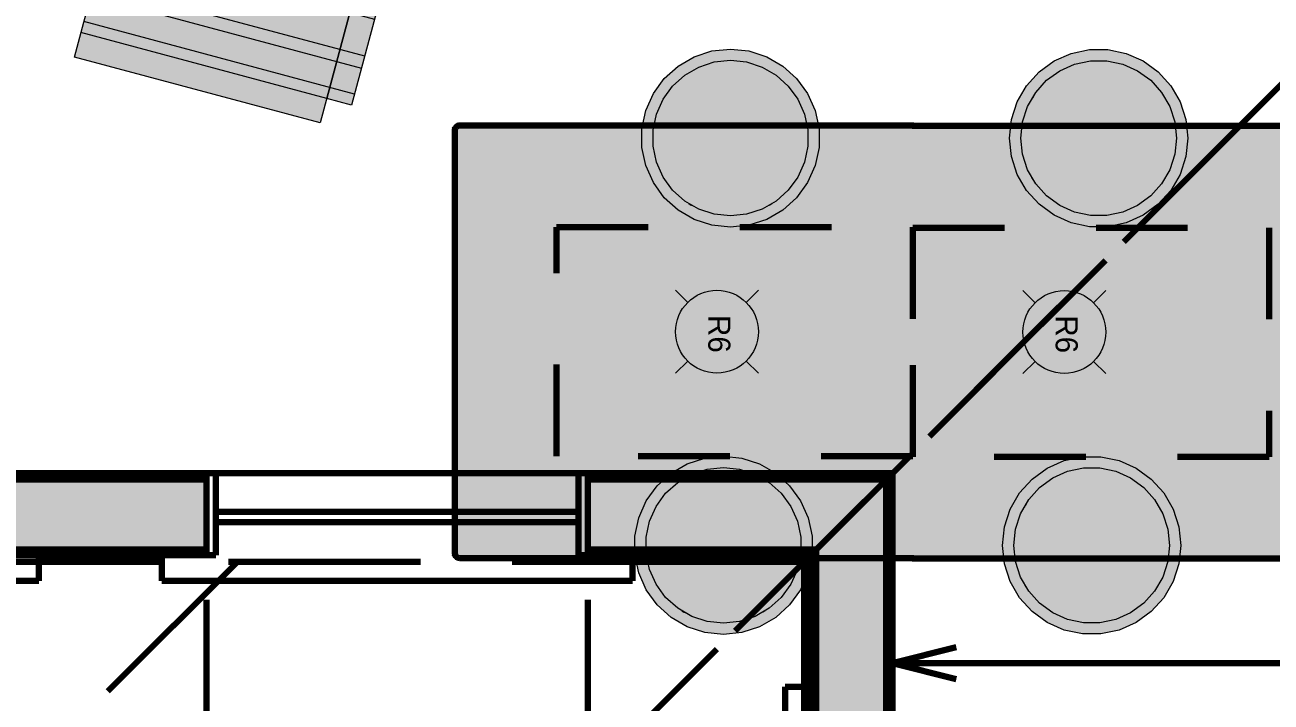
# Model space of a CAD drawing. Header units: inches. Extents: x -355 to 955, y -237 to 947.
# Drawn here: x 217.8 to 315.8, y 107.5 to 160.7 of the extents above; entities that cross this region are included whole.
import ezdxf

# ---------------------------------------------------------------- set-up
doc = ezdxf.new("R2010")
doc.units = ezdxf.units.IN
doc.header["$LTSCALE"] = 96
doc.header["$MEASUREMENT"] = 0
doc.linetypes.add('Dash', pattern=[0.225, 0.15, -0.075])
doc.linetypes.add('Dot', pattern=[0.15, 0.075, -0.075])
for name, color, linetype, lineweight, true_color in [('Cabinets_  Base-2', 7, 'Dot', 211, 0xa66968), ('Cabinets_ Countertops-2', 7, 'Continuous', 211, 0x804040), ('CAD_  Default-2', 7, 'Continuous', 158, 0x000000), ('Casings_ Exterior-3', 7, 'Continuous', 158, 0x000000), ('Dimensions-3', 7, 'Continuous', 158, 0x000080), ('Electrical-2', 7, 'Continuous', 211, 0xb90000), ('Furniture_ Exterior-3', 7, 'Continuous', 211, 0x008080), ('Furniture_ Interior-2', 7, 'Continuous', 211, 0x8080c0), ('Roof Planes-2', 7, 'Dash', 211, 0x6fa455), ('Roof Planes-3', 7, 'Dash', 211, 0x6fa455), ('Walls_  Normal-3', 7, 'Continuous', 211, 0x000000), ('Windows-3', 7, 'Continuous', 158, 0x4b4b4b)]:
    doc.layers.add(name, color=color, linetype=linetype, lineweight=lineweight, true_color=true_color)

# ---------------------------------------------------------------- blocks, each defined once
blk = doc.blocks.new('Diner Stool')
at = {"color": 163, "linetype": 'Continuous', "lineweight": 0, "true_color": 0x8080c0, "transparency": 33554687}
blk.add_lwpolyline([(-5.297, 3.942), (-5.817, 5.11), (-6.083, 6.361), (-6.083, 7.639), (-5.817, 8.89), (-5.297, 10.058), (-4.545, 11.093), (-3.595, 11.948), (-2.488, 12.587), (-1.272, 12.982), (0, 13.116), (1.272, 12.982), (2.488, 12.587), (3.595, 11.948), (4.545, 11.093), (5.297, 10.058), (5.817, 8.89), (6.083, 7.639), (6.083, 6.361), (5.817, 5.11), (5.297, 3.942), (4.545, 2.907), (3.595, 2.052), (2.488, 1.413), (1.272, 1.018), (0, 0.884), (-1.272, 1.018), (-2.488, 1.413), (-3.595, 2.052), (-4.545, 2.907)], close=True, dxfattribs=at)
at = {"color": 18, "linetype": 'Continuous', "lineweight": 0, "true_color": 0x000000, "transparency": 33554687}
for points in [[(-3.27, 1.864), (-3.135, 1.766), (-3.123, 1.758), (-3.01, 1.714)], [(3.27, 1.864), (3.135, 1.766), (3.123, 1.758), (3.01, 1.714)]]:
    blk.add_lwpolyline(points, dxfattribs=at)
at = {"color": 7, "linetype": 'Continuous', "lineweight": 0, "true_color": 0xffffff, "transparency": 33554687}
for points in [[(-2.488, 12.587), (-1.272, 12.982), (-2.488, 12.587), (1.272, 12.982)], [(-2.488, 12.587), (1.272, 12.982), (-2.488, 12.587), (2.488, 1.413)], [(-1.272, 12.982), (0, 13.116), (-1.272, 12.982), (1.272, 12.982)], [(1.272, 12.982), (2.488, 12.587), (1.272, 12.982), (3.595, 11.948)], [(1.272, 12.982), (3.595, 11.948), (1.272, 12.982), (5.297, 10.058)], [(1.272, 12.982), (5.297, 10.058), (1.272, 12.982), (2.488, 1.413)], [(-5.297, 10.058), (-4.545, 11.093), (-5.297, 10.058), (-2.488, 12.587)], [(-5.297, 10.058), (-2.488, 12.587), (-5.297, 10.058), (-2.488, 1.413)], [(-4.545, 11.093), (-3.595, 11.948), (-4.545, 11.093), (-2.488, 12.587)], [(-2.488, 12.587), (2.488, 1.413), (-2.488, 12.587), (-2.488, 1.413)], [(3.595, 11.948), (4.545, 11.093), (3.595, 11.948), (5.297, 10.058)], [(-4.545, 2.907), (-6.083, 6.361), (-4.545, 2.907), (-5.297, 10.058)], [(-6.083, 6.361), (-6.083, 7.639), (-6.083, 6.361), (-5.297, 10.058)], [(-6.083, 7.639), (-5.817, 8.89), (-6.083, 7.639), (-5.297, 10.058)], [(-4.545, 2.907), (-5.297, 10.058), (-4.545, 2.907), (-2.488, 1.413)], [(5.297, 10.058), (5.297, 3.942), (5.297, 10.058), (2.488, 1.413)], [(5.297, 10.058), (5.817, 8.89), (5.297, 10.058), (6.083, 7.639)], [(5.297, 10.058), (6.083, 7.639), (5.297, 10.058), (5.297, 3.942)], [(6.083, 7.639), (6.083, 6.361), (6.083, 7.639), (5.297, 3.942)], [(-4.545, 2.907), (-5.297, 3.942), (-4.545, 2.907), (-6.083, 6.361)], [(-5.297, 3.942), (-5.817, 5.11), (-5.297, 3.942), (-6.083, 6.361)], [(6.083, 6.361), (5.817, 5.11), (6.083, 6.361), (5.297, 3.942)], [(5.297, 3.942), (4.545, 2.907), (5.297, 3.942), (2.488, 1.413)], [(-4.545, 2.907), (-2.488, 1.413), (-4.545, 2.907), (-3.595, 2.052)], [(4.545, 2.907), (3.595, 2.052), (4.545, 2.907), (2.488, 1.413)], [(2.488, 1.413), (-1.272, 1.018), (2.488, 1.413), (-2.488, 1.413)], [(2.488, 1.413), (1.272, 1.018), (2.488, 1.413), (-1.272, 1.018)], [(1.272, 1.018), (0, 0.884), (1.272, 1.018), (-1.272, 1.018)]]:
    blk.add_solid(points, dxfattribs=at)
at = {"layer": 'Furniture_ Interior-2', "color": 163, "lineweight": 0, "true_color": 0x8080c0, "transparency": 33554687}
blk.add_lwpolyline([(-6.062, 3.5), (-6.657, 4.837), (-6.962, 6.268), (-6.962, 7.732), (-6.657, 9.163), (-6.062, 10.5), (-5.202, 11.684), (-4.115, 12.663), (-2.847, 13.395), (-1.455, 13.847), (0, 14), (1.455, 13.847), (2.847, 13.395), (4.115, 12.663), (5.202, 11.684), (6.062, 10.5), (6.657, 9.163), (6.962, 7.732), (6.962, 6.268), (6.657, 4.837), (6.062, 3.5), (5.202, 2.316), (4.115, 1.337), (2.847, 0.605), (1.455, 0.153), (0, 0), (-1.455, 0.153), (-2.847, 0.605), (-4.115, 1.337), (-5.202, 2.316)], close=True, dxfattribs=at)
at = {"layer": 'Furniture_ Interior-2', "color": 7, "lineweight": 0, "true_color": 0xffffff, "transparency": 33554687}
for points in [[(-5.202, 2.316), (-5.202, 11.684), (-5.202, 2.316), (-1.455, 13.847)], [(-5.202, 11.684), (-4.115, 12.663), (-5.202, 11.684), (-1.455, 13.847)], [(-5.202, 2.316), (-1.455, 13.847), (-5.202, 2.316), (-1.455, 0.153)], [(-4.115, 12.663), (-2.847, 13.395), (-4.115, 12.663), (-1.455, 13.847)], [(-1.455, 13.847), (0, 14), (-1.455, 13.847), (1.455, 13.847)], [(-1.455, 13.847), (1.455, 13.847), (-1.455, 13.847), (-1.455, 0.153)], [(1.455, 13.847), (1.455, 0.153), (1.455, 13.847), (-1.455, 0.153)], [(1.455, 13.847), (2.847, 13.395), (1.455, 13.847), (4.115, 12.663)], [(1.455, 13.847), (4.115, 12.663), (1.455, 13.847), (5.202, 11.684)], [(1.455, 13.847), (5.202, 11.684), (1.455, 13.847), (1.455, 0.153)], [(-5.202, 2.316), (-6.657, 4.837), (-5.202, 2.316), (-5.202, 11.684)], [(-6.657, 4.837), (-6.657, 9.163), (-6.657, 4.837), (-5.202, 11.684)], [(-6.657, 9.163), (-6.062, 10.5), (-6.657, 9.163), (-5.202, 11.684)], [(5.202, 11.684), (5.202, 2.316), (5.202, 11.684), (1.455, 0.153)], [(5.202, 11.684), (6.062, 10.5), (5.202, 11.684), (6.657, 9.163)], [(5.202, 11.684), (6.657, 9.163), (5.202, 11.684), (6.657, 4.837)], [(5.202, 11.684), (6.657, 4.837), (5.202, 11.684), (5.202, 2.316)], [(-6.657, 4.837), (-6.962, 7.732), (-6.657, 4.837), (-6.657, 9.163)], [(6.657, 9.163), (6.962, 7.732), (6.657, 9.163), (6.657, 4.837)], [(-6.657, 4.837), (-6.962, 6.268), (-6.657, 4.837), (-6.962, 7.732)], [(6.962, 7.732), (6.962, 6.268), (6.962, 7.732), (6.657, 4.837)], [(-5.202, 2.316), (-6.062, 3.5), (-5.202, 2.316), (-6.657, 4.837)], [(6.657, 4.837), (6.062, 3.5), (6.657, 4.837), (5.202, 2.316)], [(-5.202, 2.316), (-1.455, 0.153), (-5.202, 2.316), (-4.115, 1.337)], [(5.202, 2.316), (4.115, 1.337), (5.202, 2.316), (1.455, 0.153)], [(-1.455, 0.153), (-2.847, 0.605), (-1.455, 0.153), (-4.115, 1.337)], [(4.115, 1.337), (2.847, 0.605), (4.115, 1.337), (1.455, 0.153)], [(1.455, 0.153), (0, 0), (1.455, 0.153), (-1.455, 0.153)]]:
    blk.add_solid(points, dxfattribs=at)
blk = doc.blocks.new('Recessed Down Light 6')
at = {"layer": 'Electrical-2', "color": 12, "lineweight": 0, "true_color": 0xb90000, "transparency": 33554687}
for p, q in [((-2.302, 5.556), (-3.255, 6.509)), ((2.301, 5.557), (3.254, 6.509)), ((-3.255, 0), (-2.301, 0.953)), ((3.254, 0), (2.301, 0.953))]:
    blk.add_line(p, q, dxfattribs=at)
blk.add_circle((0, 3.255), 3.255, dxfattribs=at)
at = {"layer": 'Electrical-2', "color": 7, "lineweight": 0, "true_color": 0xffffff, "transparency": 33554687}
for points in [[(0, 6.51), (-3.059, 4.368), (-3.255, 3.255), (-3.205, 3.82)], [(0, 6.51), (-3.255, 3.255), (-3.059, 2.142), (-3.205, 2.69)], [(0, 6.51), (-2.493, 5.347), (-3.059, 4.368), (-2.819, 4.882)], [(0, 6.51), (-3.059, 2.142), (-2.493, 1.163), (-2.819, 1.627)], [(0, 6.51), (-1.627, 6.074), (-2.493, 5.347), (-2.092, 5.748)], [(0, 6.51), (-2.493, 1.163), (-1.627, 0.436), (-2.092, 0.761)], [(0, 6.51), (-0.565, 6.46), (-1.627, 6.074), (-1.113, 6.313)], [(0, 6.51), (-1.627, 0.436), (-0.565, 0.049), (-1.113, 0.196)], [(0, 6.51), (-0.565, 0.049), (0.565, 0.049), (0, 0)], [(0, 6.51), (0.565, 0.049), (1.627, 0.436), (1.113, 0.196)], [(0, 6.51), (1.627, 0.436), (2.493, 1.163), (2.092, 0.761)], [(0, 6.51), (2.493, 1.163), (3.059, 2.142), (2.819, 1.627)], [(0, 6.51), (3.059, 2.142), (3.255, 3.255), (3.205, 2.69)], [(0, 6.51), (3.255, 3.255), (3.059, 4.368), (3.205, 3.82)], [(0, 6.51), (3.059, 4.368), (2.493, 5.347), (2.819, 4.882)], [(0, 6.51), (2.493, 5.347), (1.627, 6.074), (2.092, 5.748)], [(0, 6.51), (1.627, 6.074), (0.565, 6.46), (1.113, 6.313)]]:
    blk.add_solid(points, dxfattribs=at)
at = {"layer": 'Electrical-2', "color": 12, "lineweight": 0, "true_color": 0xb90000, "transparency": 33554687, "insert": (-1.314, 2.549), "char_height": 1.7351, "width": 3.12, "attachment_point": 7}
blk.add_mtext('\\fChief Blueprint|b0|i0|c0|p0;R6\\P', dxfattribs=at)
blk = doc.blocks.new('Deck Chair')
at = {"layer": 'Furniture_ Exterior-3', "color": 136, "lineweight": 0, "true_color": 0x008080, "transparency": 33554687}
for p, q in [((-9.109, 0.052), (-9.109, 22.07)), ((-6.985, 22.07), (-6.985, 0.052)), ((-6.001, 22.07), (-6.001, 0.052)), ((-2.996, 22.07), (-2.996, 0.052)), ((-2.012, 22.122), (-2.012, 0.052)), ((0.993, 22.018), (0.993, 0)), ((1.977, 22.07), (1.977, 0.052)), ((4.982, 22.07), (4.982, 0.052)), ((5.967, 22.018), (5.967, 0)), ((9.231, 0.052), (9.231, 22.07))]:
    blk.add_line(p, q, dxfattribs=at)
for points in [[(11.987, 2.072), (-11.987, 2.072), (-11.987, 22.07), (11.987, 22.07)], [(9.956, 2.072), (9.956, 0.039), (-9.99, 0.039), (-9.99, 2.072)]]:
    blk.add_lwpolyline(points, close=True, dxfattribs=at)
for points in [[(9.956, 22.07), (9.956, 2.072), (-9.99, 2.072), (-9.99, 22.07)], [(9.956, 2.072), (9.956, 0.039), (-9.99, 0.039), (-9.99, 2.072)]]:
    blk.add_lwpolyline(points, dxfattribs=at)
at = {"layer": 'Furniture_ Exterior-3', "color": 7, "lineweight": 0, "true_color": 0xffffff, "transparency": 33554687}
for points in [[(11.987, 22.07), (11.987, 2.072), (11.987, 22.07), (-11.987, 22.07)], [(11.987, 2.072), (-11.987, 2.072), (11.987, 2.072), (-11.987, 22.07)], [(-9.99, 2.072), (9.956, 2.072), (-9.99, 2.072), (9.956, 0.039)], [(-9.99, 2.072), (9.956, 0.039), (-9.99, 2.072), (-9.99, 0.039)]]:
    blk.add_solid(points, dxfattribs=at)

msp = doc.modelspace()

# ---------------------------------------------------------------- linework, layer by layer
at = {"layer": 'Cabinets_  Base-2', "color": 35, "true_color": 0xa66968, "transparency": 33554687}
for p, q in [((259.6, 126.786), (259.6, 144.786)), ((259.6, 144.786), (287.6, 144.786)), ((287.6, 144.786), (287.6, 144.748)), ((287.6, 144.786), (287.6, 126.786)), ((287.6, 144.748), (315.6, 144.748)), ((287.6, 126.748), (287.6, 144.748)), ((315.6, 144.748), (315.6, 126.748)), ((287.6, 126.786), (259.6, 126.786)), ((287.6, 126.748), (287.6, 126.786)), ((315.6, 126.748), (287.6, 126.748))]:
    msp.add_line(p, q, dxfattribs=at)
for points in [[(259.6, 144.786), (287.6, 144.786), (287.6, 126.786), (259.6, 126.786)], [(287.6, 144.748), (315.6, 144.748), (315.6, 126.748), (287.6, 126.748)]]:
    msp.add_lwpolyline(points, close=True, dxfattribs=at)
at = {"layer": 'Cabinets_  Base-2', "color": 7, "true_color": 0xf1f1f1, "transparency": 33554687}
for points in [[(259.6, 126.786), (259.6, 144.786), (259.6, 126.786), (287.6, 144.786)], [(259.6, 126.786), (287.6, 144.786), (259.6, 126.786), (287.6, 126.786)], [(287.6, 126.748), (287.6, 144.748), (287.6, 126.748), (315.6, 144.748)], [(287.6, 126.748), (315.6, 144.748), (287.6, 126.748), (315.6, 126.748)]]:
    msp.add_solid(points, dxfattribs=at)
at = {"layer": 'Cabinets_ Countertops-2', "transparency": 33554687}
msp.add_lwpolyline([(251.975, 118.786, -0.414214), (251.6, 119.161), (251.6, 152.411, -0.414214), (251.975, 152.786), (287.6, 152.786), (287.6, 152.748), (323.225, 152.748, -0.414214), (323.6, 152.373), (323.6, 119.123, -0.414214), (323.225, 118.748), (287.6, 118.748), (287.6, 118.786)], format="xyb", close=True, dxfattribs=at)
at = {"layer": 'CAD_  Default-2', "color": 18, "linetype": 'Continuous', "lineweight": 0, "true_color": 0x000000, "transparency": 33554687}
msp.add_lwpolyline([(251.975, 118.786, -0.414214), (251.6, 119.161), (251.6, 152.411, -0.414214), (251.975, 152.786), (287.6, 152.786), (287.6, 152.748), (323.225, 152.748, -0.414214), (323.6, 152.373), (323.6, 119.123, -0.414214), (323.225, 118.748), (287.6, 118.748), (287.6, 118.786)], format="xyb", close=True, dxfattribs=at)
at = {"layer": 'CAD_  Default-2', "color": 7, "linetype": 'Continuous', "lineweight": 0, "true_color": 0xf1f1f1, "transparency": 33554687}
for points in [[(251.975, 118.786), (251.6, 152.411), (251.975, 118.786), (251.975, 152.786)], [(251.6, 152.411), (251.926, 152.783), (251.6, 152.411), (251.975, 152.786)], [(251.6, 152.411), (251.603, 152.46), (251.6, 152.411), (251.926, 152.783)], [(251.975, 118.786), (251.6, 119.161), (251.975, 118.786), (251.6, 152.411)], [(251.603, 152.46), (251.71, 152.676), (251.603, 152.46), (251.926, 152.783)], [(251.603, 152.46), (251.629, 152.554), (251.603, 152.46), (251.71, 152.676)], [(251.603, 152.46), (251.613, 152.508), (251.603, 152.46), (251.629, 152.554)], [(251.629, 152.554), (251.65, 152.598), (251.629, 152.554), (251.71, 152.676)], [(251.65, 152.598), (251.678, 152.639), (251.65, 152.598), (251.71, 152.676)], [(251.71, 152.676), (251.832, 152.757), (251.71, 152.676), (251.926, 152.783)], [(251.71, 152.676), (251.747, 152.708), (251.71, 152.676), (251.832, 152.757)], [(251.747, 152.708), (251.788, 152.736), (251.747, 152.708), (251.832, 152.757)], [(251.832, 152.757), (251.878, 152.773), (251.832, 152.757), (251.926, 152.783)], [(251.975, 118.786), (251.975, 152.786), (251.975, 118.786), (287.6, 152.748)], [(251.975, 152.786), (287.6, 152.786), (251.975, 152.786), (287.6, 152.748)], [(251.975, 118.786), (287.6, 152.748), (251.975, 118.786), (287.6, 118.786)], [(287.6, 152.748), (323.225, 152.748), (287.6, 152.748), (287.6, 118.786)], [(323.225, 152.748), (323.225, 118.748), (323.225, 152.748), (287.6, 118.786)], [(251.975, 118.786), (251.603, 119.112), (251.975, 118.786), (251.6, 119.161)], [(251.975, 118.786), (251.629, 119.017), (251.975, 118.786), (251.603, 119.112)], [(251.629, 119.017), (251.613, 119.064), (251.629, 119.017), (251.603, 119.112)], [(251.975, 118.786), (251.65, 118.973), (251.975, 118.786), (251.629, 119.017)], [(251.975, 118.786), (251.878, 118.799), (251.975, 118.786), (251.65, 118.973)], [(251.71, 118.896), (251.678, 118.933), (251.71, 118.896), (251.65, 118.973)], [(251.747, 118.863), (251.71, 118.896), (251.747, 118.863), (251.65, 118.973)], [(251.878, 118.799), (251.747, 118.863), (251.878, 118.799), (251.65, 118.973)], [(251.878, 118.799), (251.788, 118.836), (251.878, 118.799), (251.747, 118.863)], [(251.878, 118.799), (251.832, 118.814), (251.878, 118.799), (251.788, 118.836)], [(251.975, 118.786), (251.926, 118.789), (251.975, 118.786), (251.878, 118.799)], [(323.225, 118.748), (287.6, 118.748), (323.225, 118.748), (287.6, 118.786)]]:
    msp.add_solid(points, dxfattribs=at)
at = {"layer": 'Casings_ Exterior-3', "transparency": 33554687}
for p, q in [((218.885, 119.01), (218.885, 117.01)), ((228.562, 119.01), (228.562, 117.01)), ((265.562, 119.01), (265.562, 117.01)), ((218.885, 117.01), (181.885, 117.01)), ((265.562, 117.01), (228.562, 117.01)), ((277.562, 71.655), (277.562, 108.655)), ((279.562, 108.655), (277.562, 108.655))]:
    msp.add_line(p, q, dxfattribs=at)
at = {"layer": 'Dimensions-3', "color": 176, "linetype": 'Continuous', "lineweight": 158, "true_color": 0x000080, "transparency": 33554687}
for p, q in [((232.062, -3.474), (232.062, 115.5)), ((262.062, -3.474), (262.062, 115.5)), ((355.38, 110.526), (286, 110.526))]:
    msp.add_line(p, q, dxfattribs=at)
at = {"layer": 'Dimensions-3', "transparency": 33554687}
for q in [(291, 111.776), (291, 109.276)]:
    msp.add_line((286, 110.526), q, dxfattribs=at)
at = {"layer": 'Roof Planes-2', "transparency": 33554687}
for points in [[(133, 413), (234.701, 311.299), (169, 311.299), (169, 118.5), (234.5, 118.5), (133, 17)], [(133, 17), (234.5, 118.5), (279.053, 118.5), (279.053, 34.052), (279.053, 34.052), (279.053, 17)]]:
    msp.add_lwpolyline(points, close=True, dxfattribs=at)
at = {"layer": 'Roof Planes-3', "transparency": 33554687}
for points in [[(262, 413), (459.5, 215.5), (459.5, 214.5), (262, 17), (262, 101.448), (375.452, 214.899), (262, 328.351)], [(151.947, 101.448), (265.399, 214.899), (375.452, 214.899), (262, 101.448)]]:
    msp.add_lwpolyline(points, close=True, dxfattribs=at)
at = {"layer": 'Walls_  Normal-3', "color": 18, "linetype": 'Continuous', "lineweight": 211, "true_color": 0x000000, "transparency": 33554687}
for p, q in [((232.062, 125.448), (215.385, 125.448)), ((232.062, 119.01), (232.062, 125.448)), ((262.062, 119.01), (262.062, 125.448)), ((286, 125.448), (262.062, 125.448)), ((286, 105.155), (286, 125.448)), ((232.062, 124.948), (215.385, 124.948)), ((232.062, 119.448), (232.062, 124.948)), ((262.062, 119.448), (262.062, 124.948)), ((280, 124.948), (262.062, 124.948)), ((285.5, 124.948), (280, 124.948)), ((285.5, 105.155), (285.5, 124.948)), ((232.062, 119.448), (215.385, 119.448)), ((232.062, 119.01), (215.385, 119.01)), ((218.885, 118.5), (218.885, 119.01)), ((228.562, 119), (218.885, 119)), ((228.562, 118.5), (228.562, 119.01)), ((280, 119.448), (262.062, 119.448)), ((279.562, 119.01), (262.062, 119.01)), ((265.562, 118.5), (265.562, 119.01)), ((279.553, 119), (265.562, 119)), ((279.553, 108.655), (279.553, 119)), ((279.562, 105.155), (279.562, 119.01)), ((280, 105.155), (280, 119.448)), ((228.562, 118.5), (218.885, 118.5)), ((279.053, 118.5), (265.562, 118.5)), ((279.053, 108.655), (279.053, 118.5)), ((279.053, 108.655), (279.562, 108.655))]:
    msp.add_line(p, q, dxfattribs=at)
at = {"layer": 'Walls_  Normal-3', "color": 6, "lineweight": 9, "true_color": 0xff00ff, "transparency": 33554687}
for p, q in [((220.323, 118.5), (220.823, 119)), ((225.98, 118.5), (226.48, 119)), ((265.578, 118.5), (266.078, 119)), ((271.235, 118.5), (271.735, 119)), ((276.892, 118.5), (277.392, 119)), ((279.053, 116.927), (279.553, 116.427)), ((279.053, 111.27), (279.553, 110.77))]:
    msp.add_line(p, q, dxfattribs=at)
at = {"layer": 'Walls_  Normal-3', "color": 253, "lineweight": 211, "true_color": 0x899bb6, "transparency": 33554687}
for points in [[(232.062, 119.448), (215.385, 119.448), (232.062, 124.948), (215.385, 124.948)], [(280, 119.448), (262.062, 119.448), (280, 124.948), (262.062, 124.948)], [(280, 105.155), (280, 124.948), (285.5, 105.155), (285.5, 124.948)]]:
    msp.add_solid(points, dxfattribs=at)
at = {"layer": 'Walls_  Normal-3', "color": 7, "lineweight": 211, "true_color": 0xffffff, "transparency": 33554687}
for points in [[(228.562, 118.5), (218.885, 118.5), (228.562, 119), (218.885, 119)], [(279.053, 108.655), (279.053, 118.5), (279.553, 108.655), (279.553, 119)]]:
    msp.add_solid(points, dxfattribs=at)
at = {"layer": 'Walls_  Normal-3', "color": 7, "true_color": 0xffffff, "transparency": 33554687}
msp.add_solid([(279.053, 118.5), (265.562, 118.5), (279.553, 119), (265.562, 119)], dxfattribs=at)
at = {"layer": 'Windows-3', "transparency": 33554687}
for p, q in [((262.062, 125.448), (232.062, 125.448)), ((232.062, 125.448), (232.812, 125.448)), ((232.062, 119.01), (232.062, 125.448)), ((232.812, 119.01), (232.812, 125.448)), ((261.312, 125.448), (262.062, 125.448)), ((261.312, 119.01), (261.312, 125.448)), ((262.062, 119.01), (262.062, 125.448)), ((232.812, 122.41), (261.312, 122.41)), ((232.812, 121.61), (261.312, 121.61)), ((232.062, 119.01), (232.812, 119.01)), ((261.312, 119.01), (262.062, 119.01))]:
    msp.add_line(p, q, dxfattribs=at)

# ---------------------------------------------------------------- block references
at = {"layer": 'Electrical-2', "transparency": 33554687, "rotation": 270}
for p in [(268.945, 136.572), (296.251, 136.546)]:
    msp.add_blockref('Recessed Down Light 6', p, dxfattribs=at)
at = {"layer": 'Furniture_ Exterior-3', "transparency": 33554687, "rotation": 74.99999999999996}
msp.add_blockref('Deck Chair', (246.108, 164.024), dxfattribs=at)
at = {"layer": 'Furniture_ Interior-2', "transparency": 33554687}
for p in [(273.261, 144.786), (272.71, 112.786)]:
    msp.add_blockref('Diner Stool', p, dxfattribs=at)
at = {"layer": 'Furniture_ Interior-2', "linetype": 'Continuous', "lineweight": 0, "transparency": 33554687, "rotation": 270}
msp.add_blockref('Diner Stool', (295.205, 151.786), dxfattribs=at)
at = {"layer": 'Furniture_ Interior-2', "transparency": 33554687, "rotation": 270}
msp.add_blockref('Diner Stool', (294.654, 119.786), dxfattribs=at)

doc.saveas('drawing.dxf')
